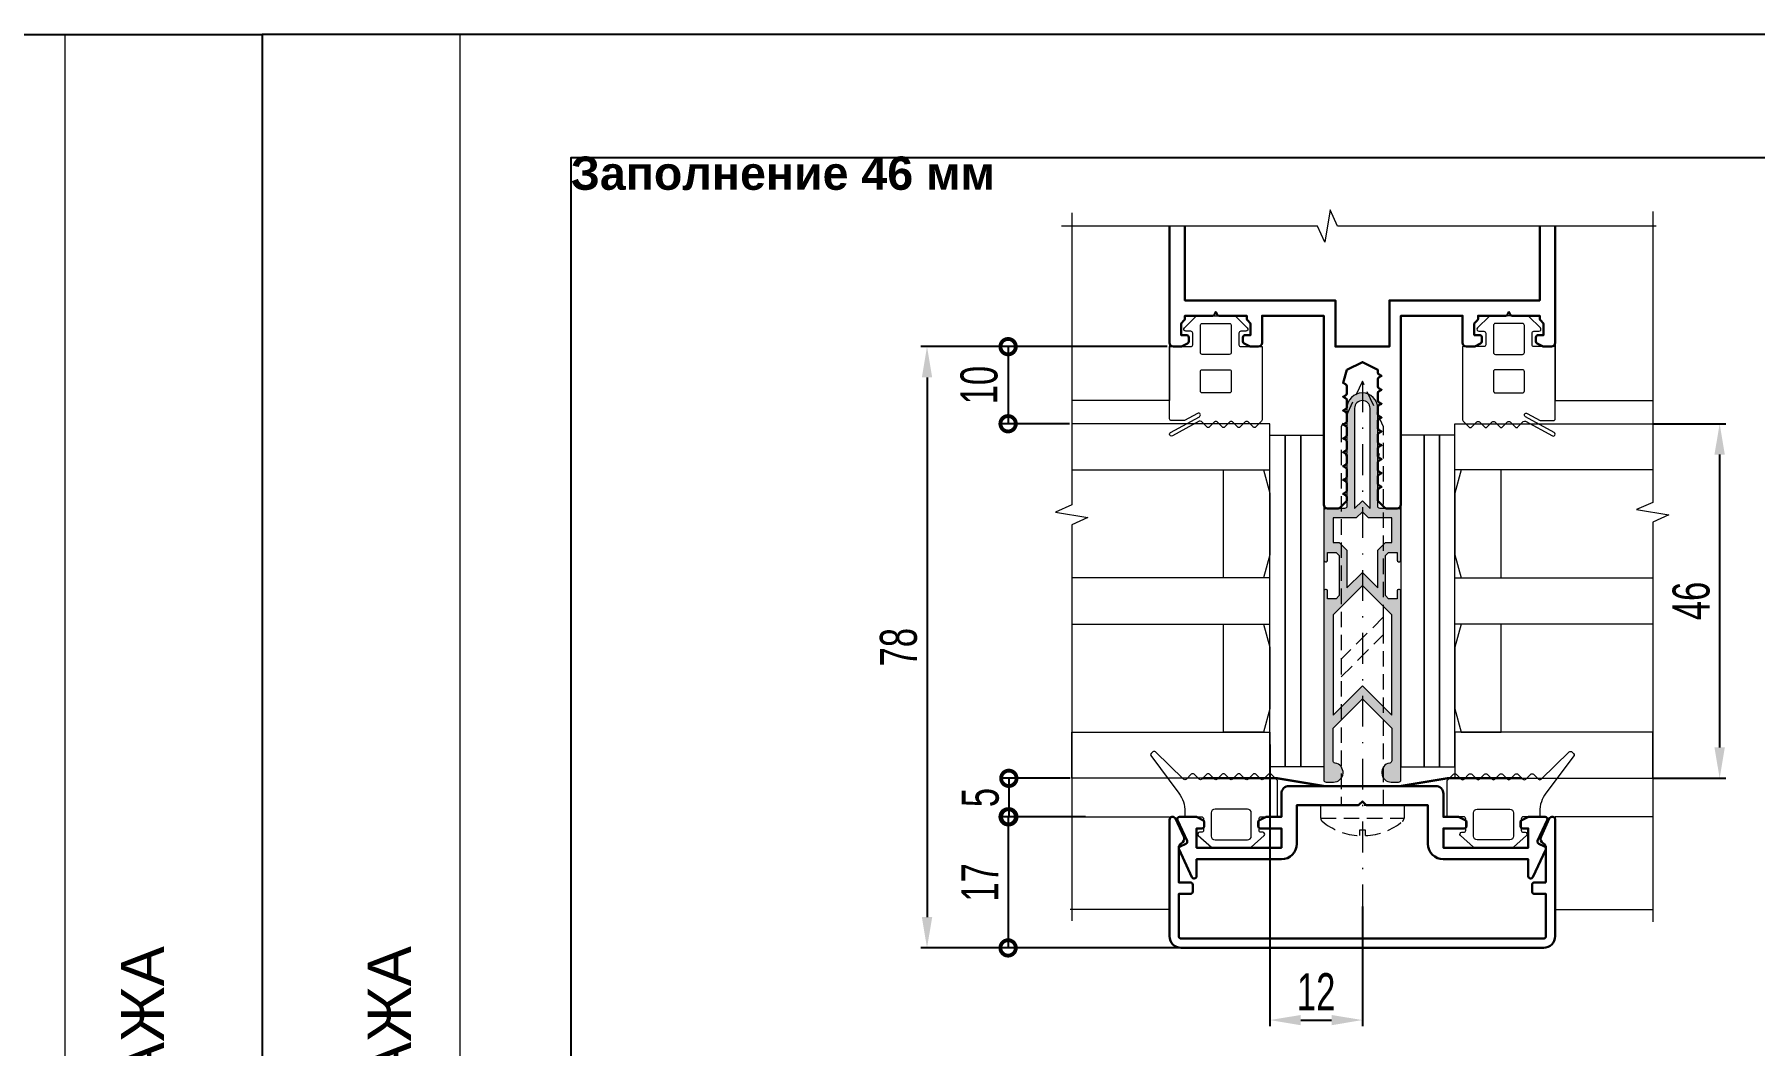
# Model space of a CAD drawing. Extents: x -37 to 8820, y -336 to 478.
# Drawn here: x 1451.5 to 1590.9, y 215 to 297 of the extents above; entities that cross this region are included whole.
import ezdxf

# ---------------------------------------------------------------- set-up
doc = ezdxf.new("R2010")
doc.units = 0
doc.header["$LTSCALE"] = 5
doc.linetypes.add('DASHDOT', pattern=[1, 0.5, -0.25, 0, -0.25])
doc.linetypes.add('HIDDEN', pattern=[0.375, 0.25, -0.125])
doc.layers.get('0').update_dxf_attribs({"linetype": 'CONTINUOUS', "lineweight": 30})
doc.layers.get('DEFPOINTS').update_dxf_attribs({"linetype": 'CONTINUOUS'})
for name, color, linetype, lineweight in [('1', 6, 'DASHDOT', 13), ('2', 3, 'HIDDEN', 13), ('Dimentions', 5, 'CONTINUOUS', 15), ('Glass', 5, 'CONTINUOUS', 20), ('Герлен', 7, 'CONTINUOUS', 60), ('Зигзаг', 1, 'CONTINUOUS', 15), ('Конструкции', 252, 'CONTINUOUS', 20), ('Подкладки', 1, 'CONTINUOUS', 20), ('Текстовый', 7, 'CONTINUOUS', 9), ('Уплотнители', 1, 'CONTINUOUS', 20), ('Штриховка', 1, 'CONTINUOUS', 5)]:
    doc.layers.add(name, color=color, linetype=linetype, lineweight=lineweight)
doc.layers.add('Скрытые', color=14, linetype='CONTINUOUS', plot=False)
doc.styles.add('3', font='RUSS.SHX', dxfattribs={"width": 0.7, "height": 3})
doc.styles.add('Каталожный', font='arial.ttf', dxfattribs={"height": 2.5})
doc.styles.add('Фирм', font='arial.ttf', dxfattribs={"height": 3.5})
doc.dimstyles.new('MX1_6', dxfattribs={"dimtxt": 3, "dimasz": 2.5, "dimexe": 0.5, "dimexo": 0, "dimgap": 0.8, "dimtad": 1, "dimlfac": 1.6, "dimdsep": 46, "dimtxsty": '3', "dimcen": 0, "dimclrd": 256, "dimclre": 256, "dimclrt": 256, "dimaunit": 1, "dimadec": 0, "dimazin": 0, "dimtfac": 1, "dimtmove": 0, "dimatfit": 1, "dimfxl": 1, "dimtvp": 1, "dimtolj": 1, "dimtzin": 0, "dimarcsym": 0})

# ---------------------------------------------------------------- blocks, each defined once
blk = doc.blocks.new('*D734')
at = {"layer": 'DEFPOINTS', "color": 0, "linetype": 'Continuous', "transparency": 16777216}
for p in [(1582.69, 265.43), (1582.69, 236.68), (1588.1, 236.68)]:
    blk.add_point(p, dxfattribs=at)
at = {"layer": 'Dimentions', "linetype": 'Continuous', "lineweight": -2, "transparency": 16777216}
for p, q in [((1582.69, 265.43), (1588.6, 265.43)), ((1588.1, 262.93), (1588.1, 239.18)), ((1582.69, 236.68), (1588.6, 236.68))]:
    blk.add_line(p, q, dxfattribs=at)
at = {"layer": 'Dimentions', "linetype": 'Continuous', "transparency": 16777216}
for points in [[(1587.68, 262.93), (1588.52, 262.93), (1588.1, 265.43)], [(1587.68, 239.18), (1588.52, 239.18), (1588.1, 236.68)]]:
    blk.add_solid(points, dxfattribs=at)
at = {"layer": 'Dimentions', "linetype": 'Continuous', "transparency": 16777216, "insert": (1585.8, 251.06), "char_height": 3, "attachment_point": 5, "rotation": 90, "style": '3'}
blk.add_mtext('\\A1;46', dxfattribs=at)
blk = doc.blocks.new('_DotSmall')
at = {"color": 0, "linetype": 'ByBlock', "const_width": 0.5}
blk.add_lwpolyline([(-0.0625, 0, 1), (0.0625, 0, 1)], format="xyb", close=True, dxfattribs=at)
blk = doc.blocks.new('*D735')
at = {"layer": 'DEFPOINTS', "color": 0, "linetype": 'Continuous', "transparency": 16777216}
for p in [(1535.47, 236.68), (1530.5, 233.56), (1535.47, 233.56)]:
    blk.add_point(p, dxfattribs=at)
at = {"layer": 'Dimentions', "linetype": 'Continuous', "lineweight": -2, "transparency": 16777216}
for p, q in [((1535.47, 236.68), (1530, 236.68)), ((1530.5, 236.68), (1530.5, 233.56)), ((1535.47, 233.56), (1530, 233.56))]:
    blk.add_line(p, q, dxfattribs=at)
at = {"layer": 'Dimentions', "linetype": 'Continuous', "lineweight": -2, "transparency": 16777216, "xscale": 2.5, "yscale": 2.5, "zscale": 2.5}
for p, rotation in [((1530.5, 236.68), 90), ((1530.5, 233.56), 270)]:
    blk.add_blockref('_DotSmall', p, dxfattribs=dict(at, rotation=rotation))
at = {"layer": 'Dimentions', "linetype": 'Continuous', "transparency": 16777216, "insert": (1528.2, 235.12), "char_height": 3, "attachment_point": 5, "rotation": 90, "style": '3'}
blk.add_mtext('\\A1;5', dxfattribs=at)
blk = doc.blocks.new('*D736')
at = {"layer": 'DEFPOINTS', "color": 0, "linetype": 'Continuous', "transparency": 16777216}
for p in [(1536.71, 233.56), (1530.44, 222.93), (1545.4, 222.93)]:
    blk.add_point(p, dxfattribs=at)
at = {"layer": 'Dimentions', "linetype": 'Continuous', "lineweight": -2, "transparency": 16777216}
for p, q in [((1536.71, 233.56), (1529.94, 233.56)), ((1530.44, 233.56), (1530.44, 222.93)), ((1545.4, 222.93), (1529.94, 222.93))]:
    blk.add_line(p, q, dxfattribs=at)
at = {"layer": 'Dimentions', "linetype": 'Continuous', "lineweight": -2, "transparency": 16777216, "xscale": 2.5, "yscale": 2.5, "zscale": 2.5}
for p, rotation in [((1530.44, 233.56), 90), ((1530.44, 222.93), 270)]:
    blk.add_blockref('_DotSmall', p, dxfattribs=dict(at, rotation=rotation))
at = {"layer": 'Dimentions', "linetype": 'Continuous', "transparency": 16777216, "insert": (1528.14, 228.24), "char_height": 3, "attachment_point": 5, "rotation": 90, "style": '3'}
blk.add_mtext('\\A1;17', dxfattribs=at)
blk = doc.blocks.new('*D737')
at = {"layer": 'DEFPOINTS', "color": 0, "linetype": 'Continuous', "transparency": 16777216}
for p in [(1543.33, 271.68), (1530.44, 265.43), (1535.41, 265.43)]:
    blk.add_point(p, dxfattribs=at)
at = {"layer": 'Dimentions', "linetype": 'Continuous', "lineweight": -2, "transparency": 16777216}
for p, q in [((1543.33, 271.68), (1529.94, 271.68)), ((1530.44, 271.68), (1530.44, 265.43)), ((1535.41, 265.43), (1529.94, 265.43))]:
    blk.add_line(p, q, dxfattribs=at)
at = {"layer": 'Dimentions', "linetype": 'Continuous', "lineweight": -2, "transparency": 16777216, "xscale": 2.5, "yscale": 2.5, "zscale": 2.5}
for p, rotation in [((1530.44, 271.68), 90), ((1530.44, 265.43), 270)]:
    blk.add_blockref('_DotSmall', p, dxfattribs=dict(at, rotation=rotation))
at = {"layer": 'Dimentions', "linetype": 'Continuous', "transparency": 16777216, "insert": (1528.1, 268.56), "char_height": 3, "attachment_point": 5, "rotation": 90, "style": '3'}
blk.add_mtext('\\A1;10', dxfattribs=at)
blk = doc.blocks.new('*D738')
at = {"layer": 'DEFPOINTS', "color": 0, "linetype": 'Continuous', "transparency": 16777216}
for p in [(1537.59, 271.68), (1523.87, 222.93), (1546.87, 222.93)]:
    blk.add_point(p, dxfattribs=at)
at = {"layer": 'Dimentions', "linetype": 'Continuous', "lineweight": -2, "transparency": 16777216}
for p, q in [((1537.59, 271.68), (1523.37, 271.68)), ((1523.87, 269.18), (1523.87, 225.43)), ((1546.87, 222.93), (1523.37, 222.93))]:
    blk.add_line(p, q, dxfattribs=at)
at = {"layer": 'Dimentions', "linetype": 'Continuous', "transparency": 16777216}
for points in [[(1523.45, 269.18), (1524.29, 269.18), (1523.87, 271.68)], [(1523.45, 225.43), (1524.29, 225.43), (1523.87, 222.93)]]:
    blk.add_solid(points, dxfattribs=at)
at = {"layer": 'Dimentions', "linetype": 'Continuous', "transparency": 16777216, "insert": (1521.57, 247.31), "char_height": 3, "attachment_point": 5, "rotation": 90, "style": '3'}
blk.add_mtext('\\A1;78', dxfattribs=at)
blk = doc.blocks.new('*D1414')
at = {"layer": 'DEFPOINTS', "color": 0, "transparency": 16777216}
for p in [(1551.65, 239.42), (1559.15, 226.29), (1559.15, 217.08)]:
    blk.add_point(p, dxfattribs=at)
at = {"layer": 'Dimentions', "lineweight": -2, "transparency": 16777216}
for p, q in [((1551.65, 239.42), (1551.65, 216.58)), ((1559.15, 226.29), (1559.15, 216.58)), ((1554.15, 217.08), (1556.65, 217.08))]:
    blk.add_line(p, q, dxfattribs=at)
at = {"layer": 'Dimentions', "transparency": 16777216}
for points in [[(1554.15, 217.49), (1554.15, 216.66), (1551.65, 217.08)], [(1556.65, 217.49), (1556.65, 216.66), (1559.15, 217.08)]]:
    blk.add_solid(points, dxfattribs=at)
at = {"layer": 'Dimentions', "transparency": 16777216, "insert": (1555.4, 219.38), "char_height": 3, "attachment_point": 5, "style": '3'}
blk.add_mtext('\\A1;12', dxfattribs=at)

msp = doc.modelspace()

# ---------------------------------------------------------------- hatches: boundary and pattern name
at = {"layer": 'Штриховка'}
h = msp.add_hatch(color=256, dxfattribs=at)
edge = h.paths.add_edge_path(flags=16)
edge.add_line((1559.1478, 259.1821), (1559.7728, 258.5571))
edge.add_line((1559.7728, 258.5571), (1559.7728, 266.6821))
edge.add_arc((1559.1478, 266.6821), 0.625, 0, 180)
edge.add_line((1558.5228, 266.6821), (1558.5228, 258.5571))
edge.add_line((1558.5228, 258.5571), (1559.1478, 259.1821))
edge = h.paths.add_edge_path(flags=16)
edge.add_line((1556.7728, 257.8071), (1556.7728, 255.8071))
edge.add_line((1556.7728, 255.8071), (1557.1969, 255.8071))
edge.add_arc((1557.1969, 255.6196), 0.1875, 45, 90, ccw=False)
edge.add_line((1557.3295, 255.7522), (1557.8429, 255.2388))
edge.add_arc((1557.7103, 255.1063), 0.1875, 0, 45, ccw=False)
edge.add_line((1557.8978, 255.1063), (1557.8978, 252.1159))
edge.add_line((1557.8978, 252.1159), (1559.1478, 253.3659))
edge.add_line((1559.1478, 253.3659), (1560.3978, 252.1159))
edge.add_line((1560.3978, 252.1159), (1560.3978, 255.1063))
edge.add_arc((1560.5853, 255.1063), 0.1875, 135, 180, ccw=False)
edge.add_line((1560.4527, 255.2388), (1560.966, 255.7522))
edge.add_arc((1561.0986, 255.6196), 0.1875, 90, 135, ccw=False)
edge.add_line((1561.0986, 255.8071), (1561.5228, 255.8071))
edge.add_line((1561.5228, 255.8071), (1561.5228, 257.8071))
edge.add_line((1561.5228, 257.8071), (1559.6389, 257.8071))
edge.add_line((1559.6389, 257.8071), (1559.1478, 258.2982))
edge.add_line((1559.1478, 258.2982), (1558.6567, 257.8071))
edge.add_line((1558.6567, 257.8071), (1556.7728, 257.8071))
edge = h.paths.add_edge_path()
edge.add_arc((1556.1478, 254.3696), 0.125, 180, 270)
edge.add_line((1556.1478, 254.2446), (1556.2103, 254.2446))
edge.add_arc((1556.2103, 254.3696), 0.125, 270, 360)
edge.add_line((1556.3353, 254.3696), (1556.3353, 254.9946))
edge.add_line((1556.3353, 254.9946), (1557.0264, 254.9946))
edge.add_line((1557.0264, 254.9946), (1557.2728, 254.7483))
edge.add_line((1557.2728, 254.7483), (1557.2728, 251.4909))
edge.add_line((1557.2728, 251.4909), (1557.0264, 251.2446))
edge.add_line((1557.0264, 251.2446), (1556.3353, 251.2446))
edge.add_line((1556.3353, 251.2446), (1556.3353, 251.8696))
edge.add_arc((1556.2103, 251.8696), 0.125, 0, 90)
edge.add_line((1556.2103, 251.9946), (1556.1478, 251.9946))
edge.add_arc((1556.1478, 251.8696), 0.125, 90, 180)
edge.add_line((1556.0228, 251.8696), (1556.0228, 236.5571))
edge.add_arc((1556.2103, 236.5571), 0.1875, 180, 270)
edge.add_line((1556.2103, 236.3696), (1556.804, 236.3696))
edge.add_arc((1556.804, 237.1508), 0.7812, 270, 440.718201)
edge.add_arc((1556.9603, 238.1069), 0.1875, 180, 260.718201, ccw=False)
edge.add_line((1556.7728, 238.1069), (1556.7728, 240.7446))
edge.add_line((1556.7728, 240.7446), (1559.1478, 243.1196))
edge.add_line((1559.1478, 243.1196), (1561.5228, 240.7446))
edge.add_line((1561.5228, 240.7446), (1561.5228, 238.1069))
edge.add_arc((1561.3353, 238.1069), 0.1875, -80.718201, 0, ccw=False)
edge.add_arc((1561.4915, 237.1508), 0.7812, 99.281799, 270)
edge.add_line((1561.4915, 236.3696), (1562.0853, 236.3696))
edge.add_arc((1562.0853, 236.5571), 0.1875, 270, 360)
edge.add_line((1562.2728, 236.5571), (1562.2728, 251.8696))
edge.add_arc((1562.1478, 251.8696), 0.125, 0, 90)
edge.add_line((1562.1478, 251.9946), (1562.0853, 251.9946))
edge.add_arc((1562.0853, 251.8696), 0.125, 90, 180)
edge.add_line((1561.9603, 251.8696), (1561.9603, 251.2446))
edge.add_line((1561.9603, 251.2446), (1561.2691, 251.2446))
edge.add_line((1561.2691, 251.2446), (1561.0228, 251.4909))
edge.add_line((1561.0228, 251.4909), (1561.0228, 254.7483))
edge.add_line((1561.0228, 254.7483), (1561.2691, 254.9946))
edge.add_line((1561.2691, 254.9946), (1561.9603, 254.9946))
edge.add_line((1561.9603, 254.9946), (1561.9603, 254.3696))
edge.add_arc((1562.0853, 254.3696), 0.125, 180, 270)
edge.add_line((1562.0853, 254.2446), (1562.1478, 254.2446))
edge.add_arc((1562.1478, 254.3696), 0.125, 270, 360)
edge.add_line((1562.2728, 254.3696), (1562.2728, 258.3696))
edge.add_arc((1562.0853, 258.3696), 0.1875, 360, 450)
edge.add_line((1562.0853, 258.5571), (1560.5853, 258.5571))
edge.add_arc((1560.5853, 258.7446), 0.1875, 180, 270, ccw=False)
edge.add_line((1560.3978, 258.7446), (1560.3978, 262.8071))
edge.add_arc((1560.3978, 262.9321), 0.125, 270, 450)
edge.add_line((1560.3978, 263.0571), (1560.3978, 266.6821))
edge.add_arc((1559.1478, 266.6821), 1.25, 0, 180)
edge.add_line((1557.8978, 266.6821), (1557.8978, 263.0571))
edge.add_arc((1557.8978, 262.9321), 0.125, 90, 270)
edge.add_line((1557.8978, 262.8071), (1557.8978, 258.7446))
edge.add_arc((1557.7103, 258.7446), 0.1875, -90, 0, ccw=False)
edge.add_line((1557.7103, 258.5571), (1556.2103, 258.5571))
edge.add_arc((1556.2103, 258.3696), 0.1875, 90, 180)
edge.add_line((1556.0228, 258.3696), (1556.0228, 254.3696))
h.paths.add_polyline_path([(1556.7728, 241.8052), (1559.1478, 244.1802), (1561.5228, 241.8052), (1561.5228, 249.9302), (1559.1478, 252.3052), (1556.7728, 249.9302)], flags=16)

# ---------------------------------------------------------------- linework, layer by layer
msp.add_lwpolyline([(1543.5228, 281.4459), (1543.5228, 271.9946, 0.41421356), (1543.8353, 271.6821), (1544.416, 271.6821, 0.11643382), (1544.4999, 271.7019), (1544.9816, 271.9428, 0.28407904), (1545.0853, 272.1105), (1545.0853, 272.4321, 0.41421356), (1544.8978, 272.6196), (1544.4603, 272.6196), (1544.4603, 273.5571), (1544.7179, 273.8147, 0.19891237), (1544.7728, 273.9473), (1544.7728, 274.1821), (1547.0006, 274.1821, 0.28407904), (1547.1683, 274.2857), (1547.2728, 274.4946), (1547.3772, 274.2857, 0.28407904), (1547.5449, 274.1821), (1549.7728, 274.1821), (1549.7728, 273.9473, 0.19891237), (1549.8277, 273.8147), (1550.0853, 273.5571), (1550.0853, 272.6196), (1549.6478, 272.6196, 0.41421356), (1549.4603, 272.4321), (1549.4603, 272.1105, 0.28407904), (1549.5639, 271.9428), (1550.0457, 271.7019, 0.11643382), (1550.1295, 271.6821), (1550.7103, 271.6821, 0.41421356), (1551.0228, 271.9946), (1551.0228, 274.1821), (1556.0228, 274.1821), (1556.0228, 258.8696, 0.41421356), (1556.3353, 258.5571), (1557.1951, 258.5571, 0.19891237), (1557.3277, 258.612), (1557.8429, 259.1272, 0.19891237), (1557.8978, 259.2598), (1557.8978, 259.4725, 0.28407904), (1557.7941, 259.6402), (1557.5853, 259.7446), (1557.7941, 259.849, 0.28407904), (1557.8978, 260.0167), (1557.8978, 260.5975, 0.28407904), (1557.7941, 260.7652), (1557.5853, 260.8696), (1557.7941, 260.974, 0.28407904), (1557.8978, 261.1417), (1557.8978, 261.7225, 0.28407904), (1557.7941, 261.8902), (1557.5853, 261.9946), (1557.7941, 262.099, 0.28407904), (1557.8978, 262.2667), (1557.8978, 262.8475, 0.28407904), (1557.7941, 263.0152), (1557.5853, 263.1196), (1557.7941, 263.224, 0.28407904), (1557.8978, 263.3917), (1557.8978, 263.9725, 0.28407904), (1557.7941, 264.1402), (1557.5853, 264.2446), (1557.7941, 264.349, 0.28407904), (1557.8978, 264.5167), (1557.8978, 265.0975, 0.28407904), (1557.7941, 265.2652), (1557.5853, 265.3696), (1557.7941, 265.474, 0.28407904), (1557.8978, 265.6417), (1557.8978, 266.2225, 0.28407904), (1557.7941, 266.3902), (1557.5853, 266.4946), (1557.7941, 266.599, 0.28407904), (1557.8978, 266.7667), (1557.8978, 267.3475, 0.28407904), (1557.7941, 267.5152), (1557.5853, 267.6196), (1557.7941, 267.724, 0.28407904), (1557.8978, 267.8917), (1557.8978, 268.4725, 0.28407904), (1557.7941, 268.6402), (1557.5853, 268.7446), (1557.8978, 269.8071), (1559.1478, 270.4321), (1560.3978, 269.8071), (1560.3978, 269.5792, 0.28407904), (1560.5014, 269.4115), (1560.7103, 269.3071), (1560.5014, 269.2027, 0.28407904), (1560.3978, 269.035), (1560.3978, 268.4542, 0.28407904), (1560.5014, 268.2865), (1560.7103, 268.1821), (1560.5014, 268.0777, 0.28407904), (1560.3978, 267.91), (1560.3978, 267.3292, 0.28407904), (1560.5014, 267.1615), (1560.7103, 267.0571), (1560.5014, 266.9527, 0.28407904), (1560.3978, 266.785), (1560.3978, 266.2042, 0.28407904), (1560.5014, 266.0365), (1560.7103, 265.9321), (1560.5014, 265.8277, 0.28407904), (1560.3978, 265.66), (1560.3978, 265.0792, 0.28407904), (1560.5014, 264.9115), (1560.7103, 264.8071), (1560.5014, 264.7027, 0.28407904), (1560.3978, 264.535), (1560.3978, 263.9542, 0.28407904), (1560.5014, 263.7865), (1560.7103, 263.6821), (1560.5014, 263.5777, 0.28407904), (1560.3978, 263.41), (1560.3978, 262.8292, 0.28407904), (1560.5014, 262.6615), (1560.7103, 262.5571), (1560.5014, 262.4527, 0.28407904), (1560.3978, 262.285), (1560.3978, 261.7042, 0.28407904), (1560.5014, 261.5365), (1560.7103, 261.4321), (1560.5014, 261.3277, 0.28407904), (1560.3978, 261.16), (1560.3978, 260.5792, 0.28407904), (1560.5014, 260.4115), (1560.7103, 260.3071), (1560.5014, 260.2027, 0.28407904), (1560.3978, 260.035), (1560.3978, 259.2598, 0.19891237), (1560.4527, 259.1272), (1560.9679, 258.612, 0.19891237), (1561.1004, 258.5571), (1561.9603, 258.5571, 0.41421356), (1562.2728, 258.8696), (1562.2728, 274.1821), (1567.2728, 274.1821), (1567.2728, 271.9946, 0.41421356), (1567.5853, 271.6821), (1568.166, 271.6821, 0.11643382), (1568.2499, 271.7019), (1568.7316, 271.9428, 0.28407904), (1568.8353, 272.1105), (1568.8353, 272.4321, 0.41421356), (1568.6478, 272.6196), (1568.2103, 272.6196), (1568.2103, 273.5571), (1568.4679, 273.8147, 0.19891237), (1568.5228, 273.9473), (1568.5228, 274.1821), (1570.7506, 274.1821, 0.28407904), (1570.9183, 274.2857), (1571.0228, 274.4946), (1571.1272, 274.2857, 0.28407904), (1571.2949, 274.1821), (1573.5228, 274.1821), (1573.5228, 273.9473, 0.19891237), (1573.5777, 273.8147), (1573.8353, 273.5571), (1573.8353, 272.6196), (1573.3978, 272.6196, 0.41421356), (1573.2103, 272.4321), (1573.2103, 272.1105, 0.28407904), (1573.3139, 271.9428), (1573.7957, 271.7019, 0.11643382), (1573.8795, 271.6821), (1574.4603, 271.6821, 0.41421356), (1574.7728, 271.9946), (1574.7728, 281.4459)], format="xyb")
msp.add_lwpolyline([(1544.7728, 281.4459), (1544.7728, 275.4321), (1556.9603, 275.4321), (1556.9603, 271.6821), (1561.3353, 271.6821), (1561.3353, 275.4321), (1573.5228, 275.4321), (1573.5228, 281.4459)])
for points in [[(1544.2903, 230.9032, -0.41421356), (1544.381, 231.1523), (1544.8528, 231.3723, 0.41421356), (1544.9435, 231.6215), (1544.1653, 233.2903, -0.54861879), (1544.3353, 233.5571), (1545.666, 233.5571, -0.11643382), (1545.7499, 233.5373), (1546.2316, 233.2964, -0.28407904), (1546.3353, 233.1287), (1546.3353, 232.8071, -0.41421356), (1546.1478, 232.6196), (1545.7103, 232.6196), (1545.7103, 231.0571), (1552.5853, 231.0571), (1552.5853, 232.6196), (1550.8978, 232.6196, -0.41421356), (1550.7103, 232.8071), (1550.7103, 233.1287, -0.28407904), (1550.8139, 233.2964), (1551.2957, 233.5373, -0.11643382), (1551.3795, 233.5571), (1552.5853, 233.5571), (1552.5853, 235.4321, -0.41421356), (1553.2103, 236.0571), (1565.0853, 236.0571, -0.41421356), (1565.7103, 235.4321), (1565.7103, 233.5571), (1566.916, 233.5571, -0.11643382), (1566.9999, 233.5373), (1567.4816, 233.2964, -0.28407904), (1567.5853, 233.1287), (1567.5853, 232.8071, -0.41421356), (1567.3978, 232.6196), (1565.7103, 232.6196), (1565.7103, 231.0571), (1572.5853, 231.0571), (1572.5853, 232.6196), (1572.1478, 232.6196, -0.41421356), (1571.9603, 232.8071), (1571.9603, 233.1287, -0.28407904), (1572.0639, 233.2964), (1572.5457, 233.5373, -0.11643382), (1572.6295, 233.5571), (1573.9603, 233.5571, -0.54861879), (1574.1302, 233.2903), (1573.352, 231.6215, 0.41421356), (1573.4427, 231.3723), (1573.9145, 231.1523, -0.41421356), (1574.0052, 230.9032), (1572.9617, 228.6653, -0.29147342), (1572.7918, 228.5571), (1572.7728, 228.5571, -0.41421356), (1572.5853, 228.7446), (1572.5853, 230.1196), (1565.7103, 230.1196, -0.41421356), (1564.4603, 231.3696), (1564.4603, 234.4946), (1559.5379, 234.4946, -0.19891237), (1559.4054, 234.5495), (1559.1478, 234.8071), (1558.8902, 234.5495, -0.19891237), (1558.7576, 234.4946), (1553.8353, 234.4946), (1553.8353, 231.3696, -0.41421356), (1552.5853, 230.1196), (1545.7103, 230.1196), (1545.7103, 228.7446, -0.41421356), (1545.5228, 228.5571), (1545.5038, 228.5571, -0.29147342), (1545.3338, 228.6653)], [(1574.0228, 228.2446), (1574.0228, 231.0704, 0.27973928), (1573.8208, 231.4031, -0.40155944), (1573.6263, 231.9761), (1574.2962, 233.4127, -0.80258485), (1574.7728, 233.3071), (1574.7728, 223.8696, -0.41421356), (1573.8353, 222.9321), (1544.4603, 222.9321, -0.41421356), (1543.5228, 223.8696), (1543.5228, 233.3071, -0.80258485), (1543.9993, 233.4127), (1544.6693, 231.9761, -0.40155944), (1544.4747, 231.4031, 0.27973928), (1544.2728, 231.0704), (1544.2728, 228.2446), (1545.2103, 228.2446, -0.41421356), (1545.3978, 228.0571), (1545.3978, 227.4946, -0.41421356), (1545.2103, 227.3071), (1544.2728, 227.3071), (1544.2728, 223.8696, 0.41421356), (1544.4603, 223.6821), (1573.8353, 223.6821, 0.41421356), (1574.0228, 223.8696), (1574.0228, 227.3071), (1573.0853, 227.3071, -0.41421356), (1572.8978, 227.4946), (1572.8978, 228.0571, -0.41421356), (1573.0853, 228.2446)]]:
    msp.add_lwpolyline(points, format="xyb", close=True)
at = {"layer": '1'}
msp.add_line((1559.1478, 268.8696), (1559.1478, 225.4321), dxfattribs=at)
at = {"layer": '2'}
msp.add_line((1555.7728, 233.4385), (1562.5228, 233.4385), dxfattribs=at)
for points in [[(1560.8665, 234.4946), (1560.8665, 265.1837), (1559.1478, 268.8696), (1557.429, 265.1837), (1557.429, 234.4946)], [(1557.429, 244.9025), (1560.8665, 248.34), (1560.8665, 249.7723), (1557.429, 246.3348)]]:
    msp.add_lwpolyline(points, close=True, dxfattribs=at)
msp.add_lwpolyline([(1558.9021, 232.0317, -0.16184886), (1555.8864, 233.1975, -0.22388754), (1555.7728, 233.4385), (1555.7728, 234.4946), (1562.5228, 234.4946), (1562.5228, 233.4385, -0.22388754), (1562.4091, 233.1975, -0.16184886), (1559.3934, 232.0317), (1559.3934, 232.4694), (1558.9021, 232.4694)], format="xyb", close=True, dxfattribs=at)
at = {"layer": 'Dimentions', "linetype": 'Continuous'}
for p, q in [((1454, 297), (1454, 0)), ((1486, 297), (1486, 0))]:
    msp.add_line(p, q, dxfattribs=at)
at = {"layer": 'Glass'}
for points in [[(1535.6027, 261.6821), (1551.6478, 261.6821), (1551.6478, 265.4321), (1535.6027, 265.4321)], [(1582.6929, 261.6821), (1566.6478, 261.6821), (1566.6478, 265.4321), (1582.6929, 265.4321)], [(1551.1454, 252.9321), (1547.8978, 252.9321), (1547.8978, 261.6821), (1551.1454, 261.6821), (1551.6478, 259.8071), (1551.6478, 254.8071)], [(1567.1502, 252.9321), (1570.3978, 252.9321), (1570.3978, 261.6821), (1567.1502, 261.6821), (1566.6478, 259.8071), (1566.6478, 254.8071)], [(1535.6027, 249.1821), (1551.6478, 249.1821), (1551.6478, 252.9321), (1535.6027, 252.9321)], [(1582.6929, 249.1821), (1566.6478, 249.1821), (1566.6478, 252.9321), (1582.6929, 252.9321)], [(1551.1454, 240.4321), (1547.8978, 240.4321), (1547.8978, 249.1821), (1551.1454, 249.1821), (1551.6478, 247.3071), (1551.6478, 242.3071)], [(1567.1502, 240.4321), (1570.3978, 240.4321), (1570.3978, 249.1821), (1567.1502, 249.1821), (1566.6478, 247.3071), (1566.6478, 242.3071)], [(1535.6027, 240.4321), (1551.6478, 240.4321), (1551.6478, 236.6821), (1535.6027, 236.6821)], [(1582.6929, 240.4321), (1566.6478, 240.4321), (1566.6478, 236.6821), (1582.6929, 236.6821)]]:
    msp.add_lwpolyline(points, close=True, dxfattribs=at)
at = {"layer": 'Герлен', "ltscale": 2, "const_width": 0.1875}
msp.add_lwpolyline([(1572.0853, 236.6821), (1566.0228, 236.6821), (1562.2728, 236.0571), (1556.0228, 236.0571), (1552.2728, 236.6821), (1546.2103, 236.6821)], dxfattribs=at)
at = {"layer": 'Зигзаг'}
for points in [[(1535.6027, 282.5346), (1535.6027, 258.843), (1534.2848, 258.2621), (1536.8975, 257.8265), (1535.6027, 257.244), (1535.6027, 225.1262)], [(1582.9611, 281.4459), (1557.1233, 281.4459), (1556.5425, 282.7638), (1556.1068, 280.1511), (1555.5243, 281.4459), (1534.7687, 281.4459)], [(1582.6929, 282.6379), (1582.6929, 259.05), (1581.375, 258.4692), (1583.9877, 258.0336), (1582.6929, 257.4511), (1582.6929, 225.0454)]]:
    msp.add_lwpolyline(points, dxfattribs=at)
at = {"layer": 'Конструкции'}
for points in [[(1543.5228, 281.4459), (1543.5228, 267.3071), (1535.6027, 267.3042)], [(1574.7728, 281.4459), (1574.7728, 267.3071), (1582.6929, 267.3071)], [(1535.4723, 233.5571), (1543.5228, 233.5571), (1543.5228, 226.0571), (1535.4723, 226.0571)], [(1582.6929, 233.5571), (1574.7728, 233.5571), (1574.7728, 226.0571), (1582.6929, 226.0571)]]:
    msp.add_lwpolyline(points, dxfattribs=at)
at = {"layer": 'Подкладки'}
for points in [[(1551.6478, 264.4946), (1552.8978, 264.4946), (1552.8978, 237.6196), (1551.6478, 237.6196)], [(1552.8978, 264.4946), (1554.1478, 264.4946), (1554.1478, 237.6196), (1552.8978, 237.6196)], [(1554.1478, 264.4946), (1556.0228, 264.4946), (1556.0228, 237.6196), (1554.1478, 237.6196)], [(1564.1478, 264.4946), (1562.2728, 264.4946), (1562.2728, 237.6196), (1564.1478, 237.6196)], [(1565.3978, 264.4946), (1564.1478, 264.4946), (1564.1478, 237.6196), (1565.3978, 237.6196)], [(1566.6478, 264.4946), (1565.3978, 264.4946), (1565.3978, 237.6196), (1566.6478, 237.6196)]]:
    msp.add_lwpolyline(points, close=True, dxfattribs=at)
at = {"layer": 'Скрытые', "linetype": 'Continuous'}
for points in [[(1260, 297), (1470, 297), (1470, 0), (1260, 0)], [(1680, 297), (1470, 297), (1470, 0), (1680, 0)], [(1660, 10), (1660, 287), (1495, 287), (1495, 10)]]:
    msp.add_lwpolyline(points, close=True, dxfattribs=at)
at = {"layer": 'Уплотнители'}
for points in [[(1545.792, 266.268), (1544.747, 265.701, -0.12491271), (1544.6725, 265.6821), (1543.679, 265.6821, -0.41421356), (1543.5228, 265.8383), (1543.5228, 271.6821), (1545.2415, 271.6821, 0.41421356), (1545.3978, 271.8383), (1545.3978, 272.7758, 0.41421356), (1545.2415, 272.9321), (1544.8353, 272.9321, -0.66858666), (1544.7249, 273.1989), (1545.6645, 274.1364, -0.19861919), (1545.7749, 274.1821), (1548.7707, 274.1821, -0.19861919), (1548.881, 274.1364), (1549.8206, 273.1989, -0.66858666), (1549.7103, 272.9321), (1549.304, 272.9321, 0.41421356), (1549.1478, 272.7758), (1549.1478, 271.8383, 0.41421356), (1549.304, 271.6821), (1551.0228, 271.6821), (1551.0228, 265.7468, -0.19891237), (1550.977, 265.6363), (1550.5083, 265.1676, -0.41421356), (1550.2873, 265.1676), (1549.8833, 265.5716, 0.41421356), (1549.6623, 265.5716), (1549.2583, 265.1676, -0.41421356), (1549.0373, 265.1676), (1548.6333, 265.5716, 0.41421356), (1548.4123, 265.5716), (1548.0083, 265.1676, -0.41421356), (1547.7873, 265.1676), (1547.3833, 265.5716, 0.41421356), (1547.1623, 265.5716), (1546.7583, 265.1676, -0.41421356), (1546.5373, 265.1676), (1546.1052, 265.5996, 0.33207606), (1545.9202, 265.6265), (1543.7535, 264.451, -1), (1543.6045, 264.7257), (1545.941, 265.9933, 1)], [(1546.179, 273.5571), (1548.3665, 273.5571, -0.41421356), (1548.5228, 273.4008), (1548.5228, 271.2133, -0.41421356), (1548.3665, 271.0571), (1546.179, 271.0571, -0.41421356), (1546.0228, 271.2133), (1546.0228, 273.4008, -0.41421356)], [(1572.5035, 266.268), (1573.5486, 265.701, 0.12491271), (1573.6231, 265.6821), (1574.6165, 265.6821, 0.41421356), (1574.7728, 265.8383), (1574.7728, 271.6821), (1573.054, 271.6821, -0.41421356), (1572.8978, 271.8383), (1572.8978, 272.7758, -0.41421356), (1573.054, 272.9321), (1573.4603, 272.9321, 0.66858666), (1573.5706, 273.1989), (1572.631, 274.1364, 0.19861919), (1572.5207, 274.1821), (1569.5249, 274.1821, 0.19861919), (1569.4145, 274.1364), (1568.4749, 273.1989, 0.66858666), (1568.5853, 272.9321), (1568.9915, 272.9321, -0.41421356), (1569.1478, 272.7758), (1569.1478, 271.8383, -0.41421356), (1568.9915, 271.6821), (1567.2728, 271.6821), (1567.2728, 265.7468, 0.19891237), (1567.3185, 265.6363), (1567.7873, 265.1676, 0.41421356), (1568.0083, 265.1676), (1568.4123, 265.5716, -0.41421356), (1568.6333, 265.5716), (1569.0373, 265.1676, 0.41421356), (1569.2583, 265.1676), (1569.6623, 265.5716, -0.41421356), (1569.8833, 265.5716), (1570.2873, 265.1676, 0.41421356), (1570.5083, 265.1676), (1570.9123, 265.5716, -0.41421356), (1571.1333, 265.5716), (1571.5373, 265.1676, 0.41421356), (1571.7583, 265.1676), (1572.1903, 265.5996, -0.33207606), (1572.3753, 265.6265), (1574.542, 264.451, 1), (1574.691, 264.7257), (1572.3545, 265.9933, -1)], [(1572.1165, 273.5571), (1569.929, 273.5571, 0.41421356), (1569.7728, 273.4008), (1569.7728, 271.2133, 0.41421356), (1569.929, 271.0571), (1572.1165, 271.0571, 0.41421356), (1572.2728, 271.2133), (1572.2728, 273.4008, 0.41421356)], [(1546.179, 269.8071), (1548.3665, 269.8071, -0.41421356), (1548.5228, 269.6508), (1548.5228, 268.0883, -0.41421356), (1548.3665, 267.9321), (1546.179, 267.9321, -0.41421356), (1546.0228, 268.0883), (1546.0228, 269.6508, -0.41421356)], [(1572.1165, 269.8071), (1569.929, 269.8071, 0.41421356), (1569.7728, 269.6508), (1569.7728, 268.0883, 0.41421356), (1569.929, 267.9321), (1572.1165, 267.9321, 0.41421356), (1572.2728, 268.0883), (1572.2728, 269.6508, 0.41421356)], [(1556.0228, 254.3696, 0.41421356), (1556.1478, 254.2446), (1556.2103, 254.2446, 0.41421356), (1556.3353, 254.3696), (1556.3353, 254.9946), (1557.0264, 254.9946), (1557.2728, 254.7483), (1557.2728, 251.4909), (1557.0264, 251.2446), (1556.3353, 251.2446), (1556.3353, 251.8696, 0.41421356), (1556.2103, 251.9946), (1556.1478, 251.9946, 0.41421356), (1556.0228, 251.8696), (1556.0228, 236.5571, 0.41421356), (1556.2103, 236.3696), (1556.804, 236.3696, 0.92211283), (1556.93, 237.9219, -0.36752318), (1556.7728, 238.1069), (1556.7728, 240.7446), (1559.1478, 243.1196), (1561.5228, 240.7446), (1561.5228, 238.1069, -0.36752318), (1561.3655, 237.9219, 0.92211283), (1561.4915, 236.3696), (1562.0853, 236.3696, 0.41421356), (1562.2728, 236.5571), (1562.2728, 251.8696, 0.41421356), (1562.1478, 251.9946), (1562.0853, 251.9946, 0.41421356), (1561.9603, 251.8696), (1561.9603, 251.2446), (1561.2691, 251.2446), (1561.0228, 251.4909), (1561.0228, 254.7483), (1561.2691, 254.9946), (1561.9603, 254.9946), (1561.9603, 254.3696, 0.41421356), (1562.0853, 254.2446), (1562.1478, 254.2446, 0.41421356), (1562.2728, 254.3696), (1562.2728, 258.3696, 0.41421356), (1562.0853, 258.5571), (1560.5853, 258.5571, -0.41421356), (1560.3978, 258.7446), (1560.3978, 262.8071, 1), (1560.3978, 263.0571), (1560.3978, 266.6821, 1), (1557.8978, 266.6821), (1557.8978, 263.0571, 1), (1557.8978, 262.8071), (1557.8978, 258.7446, -0.41421356), (1557.7103, 258.5571), (1556.2103, 258.5571, 0.41421356), (1556.0228, 258.3696)], [(1559.1478, 259.1821), (1559.7728, 258.5571), (1559.7728, 266.6821, 1), (1558.5228, 266.6821), (1558.5228, 258.5571), (1559.1478, 259.1821)], [(1556.7728, 257.8071), (1556.7728, 255.8071), (1557.1969, 255.8071, -0.19891237), (1557.3295, 255.7522), (1557.8429, 255.2388, -0.19891237), (1557.8978, 255.1063), (1557.8978, 252.1159), (1559.1478, 253.3659), (1560.3978, 252.1159), (1560.3978, 255.1063, -0.19891237), (1560.4527, 255.2388), (1560.966, 255.7522, -0.19891237), (1561.0986, 255.8071), (1561.5228, 255.8071), (1561.5228, 257.8071), (1559.6389, 257.8071), (1559.1478, 258.2982), (1558.6567, 257.8071)], [(1550.929, 232.3071, -0.41421356), (1550.7728, 232.4633), (1550.7728, 233.4008, -0.41421356), (1550.929, 233.5571), (1552.2728, 233.5571), (1552.2728, 236.445, 0.19891237), (1552.2362, 236.5334), (1551.7583, 237.0113, 0.41421356), (1551.5373, 237.0113), (1551.1333, 236.6073, -0.41421356), (1550.9123, 236.6073), (1550.5083, 237.0113, 0.41421356), (1550.2873, 237.0113), (1549.8833, 236.6073, -0.41421356), (1549.6623, 236.6073), (1549.2583, 237.0113, 0.41421356), (1549.0373, 237.0113), (1548.6333, 236.6073, -0.41421356), (1548.4123, 236.6073), (1548.0083, 237.0113, 0.41421356), (1547.7873, 237.0113), (1547.3833, 236.6073, -0.41421356), (1547.1623, 236.6073), (1546.7583, 237.0113, 0.41421356), (1546.5373, 237.0113), (1546.1333, 236.6073, -0.41421356), (1545.9123, 236.6073), (1545.5083, 237.0113, 0.41421356), (1545.2873, 237.0113), (1544.8833, 236.6073, -0.41421356), (1544.6623, 236.6073), (1542.3833, 238.8216, 0.41421356), (1542.1623, 238.8216), (1542.031, 238.6903, 0.29253821), (1541.9948, 238.5258), (1544.2756, 235.4726, -0.16178775), (1544.7728, 233.9764), (1544.7728, 233.5571), (1546.1165, 233.5571, -0.41421356), (1546.2728, 233.4008), (1546.2728, 232.4633, -0.41421356), (1546.1165, 232.3071), (1545.9603, 232.3071, 0.66858666), (1545.8499, 232.0402), (1546.9145, 231.1027, 0.19861919), (1547.0249, 231.0571), (1550.0207, 231.0571, 0.19861919), (1550.131, 231.1027), (1551.1956, 232.0402, 0.66858666), (1551.0853, 232.3071)], [(1567.3665, 232.3071, 0.41421356), (1567.5228, 232.4633), (1567.5228, 233.4008, 0.41421356), (1567.3665, 233.5571), (1566.0228, 233.5571), (1566.0228, 236.445, -0.19891237), (1566.0594, 236.5334), (1566.5373, 237.0113, -0.41421356), (1566.7583, 237.0113), (1567.1623, 236.6073, 0.41421356), (1567.3833, 236.6073), (1567.7873, 237.0113, -0.41421356), (1568.0083, 237.0113), (1568.4123, 236.6073, 0.41421356), (1568.6333, 236.6073), (1569.0373, 237.0113, -0.41421356), (1569.2583, 237.0113), (1569.6623, 236.6073, 0.41421356), (1569.8833, 236.6073), (1570.2873, 237.0113, -0.41421356), (1570.5083, 237.0113), (1570.9123, 236.6073, 0.41421356), (1571.1333, 236.6073), (1571.5373, 237.0113, -0.41421356), (1571.7583, 237.0113), (1572.1623, 236.6073, 0.41421356), (1572.3833, 236.6073), (1572.7873, 237.0113, -0.41421356), (1573.0083, 237.0113), (1573.4123, 236.6073, 0.41421356), (1573.6333, 236.6073), (1575.9123, 238.8216, -0.41421356), (1576.1333, 238.8216), (1576.2646, 238.6903, -0.29253821), (1576.3007, 238.5258), (1574.0199, 235.4726, 0.16178775), (1573.5228, 233.9764), (1573.5228, 233.5571), (1572.179, 233.5571, 0.41421356), (1572.0228, 233.4008), (1572.0228, 232.4633, 0.41421356), (1572.179, 232.3071), (1572.3353, 232.3071, -0.66858666), (1572.4456, 232.0402), (1571.381, 231.1027, -0.19861919), (1571.2707, 231.0571), (1568.2749, 231.0571, -0.19861919), (1568.1645, 231.1027), (1567.0999, 232.0402, -0.66858666), (1567.2103, 232.3071)], [(1547.2103, 231.6821), (1549.8353, 231.6821, 0.41421356), (1550.1478, 231.9946), (1550.1478, 233.8696, 0.41421356), (1549.8353, 234.1821), (1547.2103, 234.1821, 0.41421356), (1546.8978, 233.8696), (1546.8978, 231.9946, 0.41421356)], [(1571.0853, 231.6821), (1568.4603, 231.6821, -0.41421356), (1568.1478, 231.9946), (1568.1478, 233.8696, -0.41421356), (1568.4603, 234.1821), (1571.0853, 234.1821, -0.41421356), (1571.3978, 233.8696), (1571.3978, 231.9946, -0.41421356)]]:
    msp.add_lwpolyline(points, format="xyb", close=True, dxfattribs=at)
msp.add_lwpolyline([(1556.7728, 241.8052), (1559.1478, 244.1802), (1561.5228, 241.8052), (1561.5228, 249.9302), (1559.1478, 252.3052), (1556.7728, 249.9302)], close=True, dxfattribs=at)

# ---------------------------------------------------------------- texts
at = {"layer": 'Текстовый', "style": 'Фирм'}
for p in [(1462.0431, 140.6503), (1482.0431, 140.6503)]:
    msp.add_text('ОСНОВНЫЕ  СЕЧЕНИЯ  ВИТРАЖА', height=3.5, rotation=90, dxfattribs=at).set_placement(p)
at = {"layer": 'Текстовый', "linetype": 'Continuous', "insert": (1495, 287.0962), "char_height": 2.7, "width": 42.664921, "attachment_point": 1, "style": 'Каталожный'}
msp.add_mtext('\\pxql;{\\fArial|b1|i0|c204|p34;Заполнение 46 мм}', dxfattribs=at)

# ---------------------------------------------------------------- dimensions: what is measured, and where the dimension line sits
at = {"layer": 'Dimentions', "linetype": 'Continuous'}
for base, p1, p2, picture, middle in [((1530.4393, 265.4321), (1543.3287, 271.6821), (1535.4086, 265.4321), '*D737', (1528.0965, 268.5571)), ((1530.5031, 233.5571), (1535.4723, 236.685), (1535.4723, 233.5571), '*D735', (1528.2031, 235.121)), ((1530.4393, 222.9321), (1536.7063, 233.5571), (1545.3984, 222.9321), '*D736', (1528.1393, 228.2446))]:
    dim = msp.add_linear_dim(base=base, p1=p1, p2=p2, angle=90, dimstyle='MX1_6', override={"dimdec": 0, "dimblk1": 'DotSmall', "dimblk2": 'DotSmall', "dimsah": 1}, dxfattribs=at)
    dim.commit()
    dim.dimension.update_dxf_attribs({"geometry": picture, "text_midpoint": middle})
for base, p1, p2, picture, middle in [((1523.8693, 222.9321), (1537.5897, 271.6821), (1546.8729, 222.9321), '*D738', (1521.5693, 247.3071)), ((1588.1009, 236.6821), (1582.6929, 265.4321), (1582.6929, 236.6821), '*D734', (1585.8009, 251.0571))]:
    dim = msp.add_linear_dim(base=base, p1=p1, p2=p2, angle=90, dimstyle='MX1_6', dxfattribs=at)
    dim.commit()
    dim.dimension.update_dxf_attribs({"geometry": picture, "text_midpoint": middle})
at = {"layer": 'Dimentions'}
dim = msp.add_linear_dim(base=(1559.1478, 217.0776), p1=(1551.6478, 239.4157), p2=(1559.1478, 226.2856), dimstyle='MX1_6', dxfattribs=at)
dim.commit()
dim.dimension.update_dxf_attribs({"geometry": '*D1414', "text_midpoint": (1555.3978, 219.3776)})

doc.saveas('drawing.dxf')
